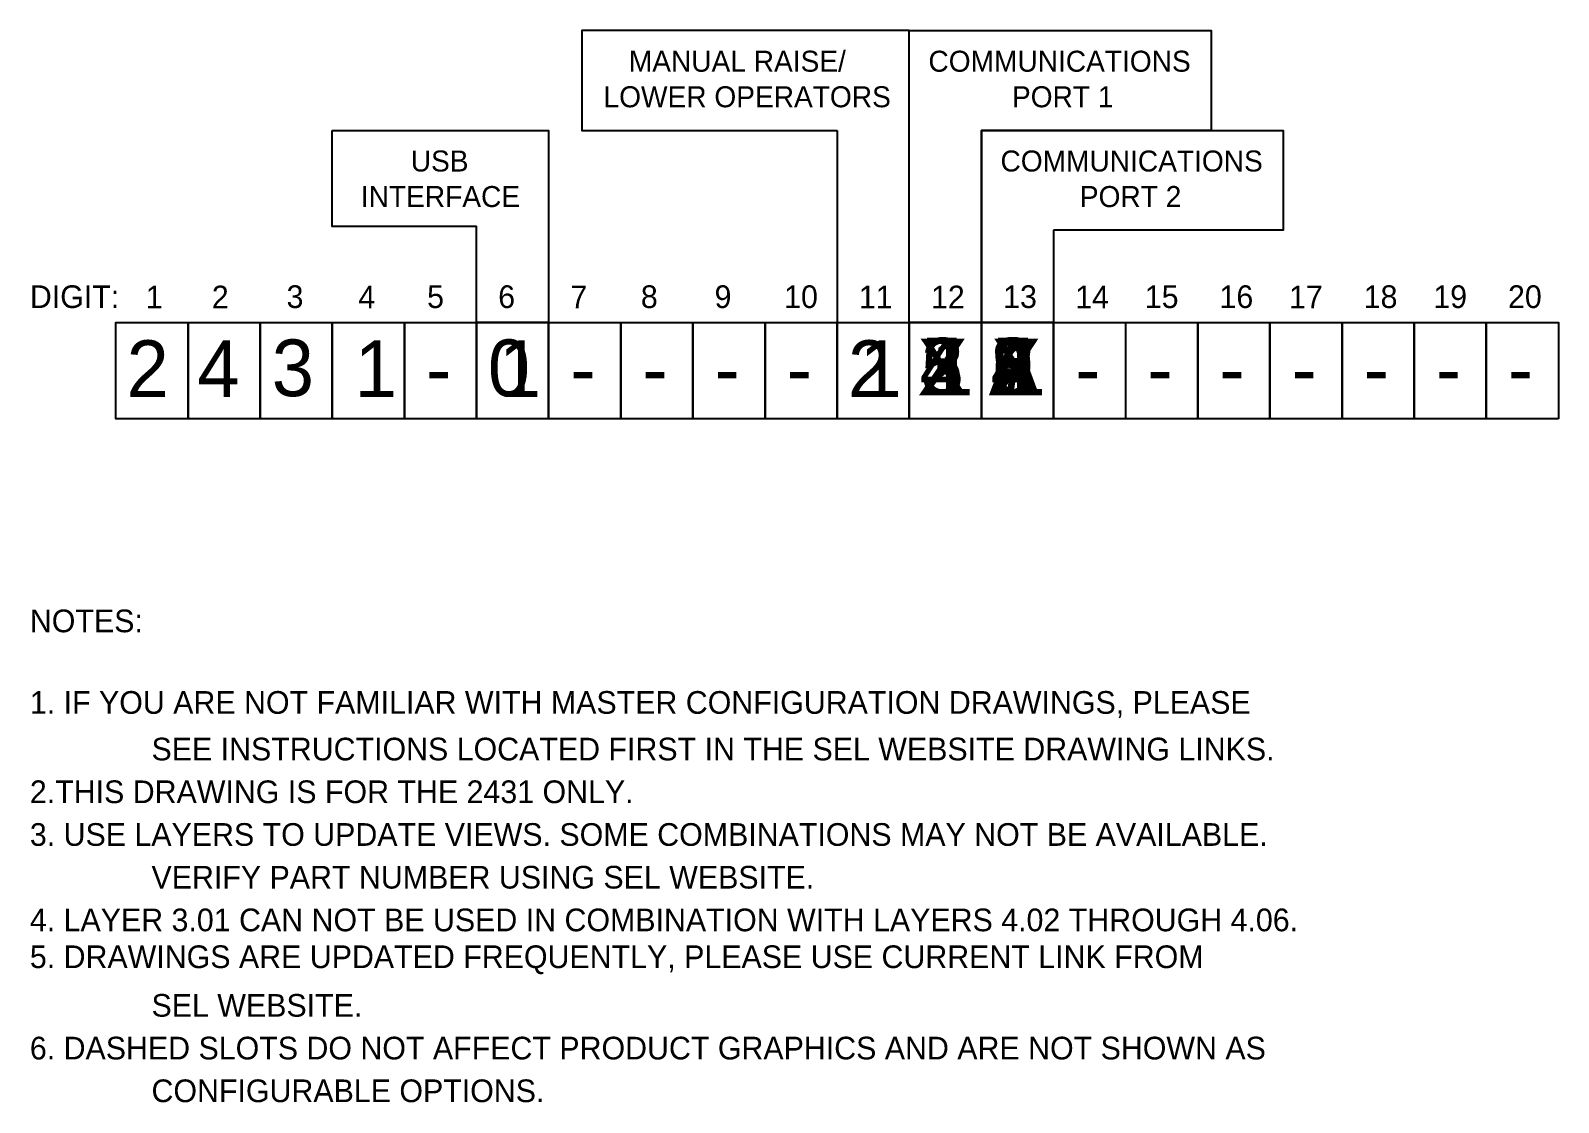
# Model space of a CAD drawing. Extents: x 2 to 47.7, y 0.2 to 35.3.
# Drawn here: x 2.01 to 19.88, y 22.71 to 35.25 of the extents above; entities that cross this region are included whole.
import ezdxf

# ---------------------------------------------------------------- set-up
doc = ezdxf.new("R2010")
doc.units = 0
doc.header["$MEASUREMENT"] = 0
for name, color, linetype in [('1_01__NONE__0', 7, 'CONTINUOUS'), ('1_02__TYPE_A_USB_FLASH_DRI', 7, 'CONTINUOUS'), ('2_01__PUSHBUTTON_RAISE_LOW', 7, 'CONTINUOUS'), ('2_02__TOGGLE_SWITCH_RAISE_', 7, 'CONTINUOUS'), ('3_01__NONE_REFER_TO_NOTE_4', 7, 'CONTINUOUS'), ('3_02__EIA-232__1', 7, 'CONTINUOUS'), ('3_03__EIA-485__4-WIRE___2', 7, 'CONTINUOUS'), ('3_04__FIBER_OPTIC__200_U_0', 7, 'CONTINUOUS'), ('3_05__FIBER_OPTIC__62_5_U_', 7, 'CONTINUOUS'), ('3_06__EIA-485__2-WIRE___5', 7, 'CONTINUOUS'), ('4_01__NONE__X', 7, 'CONTINUOUS'), ('4_02__EIA-232_DO_NOT_USE_W', 7, 'CONTINUOUS'), ('4_03__EIA-485__4-WIRE__DO_', 7, 'CONTINUOUS'), ('4_04__FIBER_OPTIC__200_U_0', 7, 'CONTINUOUS'), ('4_05__FIBER_OPTIC__62_5_U_', 7, 'CONTINUOUS'), ('4_06__EIA-485__2-WIRE__DO_', 7, 'CONTINUOUS'), ('4_07__DUAL_FIBER_ETHERNET_', 7, 'CONTINUOUS'), ('4_08__DUAL_COPPER_ETHERNET', 7, 'CONTINUOUS'), ('4_09__ONE_COPPER_ETHERNET_', 7, 'CONTINUOUS'), ('4_10__DUAL_FIBER_ETHERNET_', 7, 'CONTINUOUS'), ('4_11__ONE_COPPER_ETHERNET_', 7, 'CONTINUOUS'), ('5_00_DWG', 7, 'CONTINUOUS')]:
    doc.layers.add(name, color=color, linetype=linetype)

msp = doc.modelspace()

# ---------------------------------------------------------------- linework, layer by layer
at = {"layer": '5_00_DWG', "color": 250}
for points in [[(11.444, 34.083), (11.444, 31.833), (12.288, 31.833), (12.288, 35.252), (8.457, 35.252), (8.457, 34.083), (11.444, 34.083)], [(13.132, 34.083), (13.132, 31.833), (12.288, 31.833), (12.288, 35.252), (15.82, 35.252), (15.82, 34.083), (13.132, 34.083)], [(5.538, 34.083), (8.069, 34.083), (8.069, 31.833), (7.226, 31.833), (7.226, 32.958), (5.538, 32.958), (5.538, 34.083)], [(13.976, 32.915), (13.976, 31.833), (13.132, 31.833), (13.132, 34.083), (16.663, 34.083), (16.663, 32.915), (13.976, 32.915)], [(3.851, 30.708), (3.007, 30.708), (3.007, 31.833), (3.851, 31.833), (3.851, 30.708)], [(4.694, 30.708), (3.851, 30.708), (3.851, 31.833), (4.694, 31.833), (4.694, 30.708)], [(5.538, 30.708), (4.694, 30.708), (4.694, 31.833), (5.538, 31.833), (5.538, 30.708)], [(6.382, 30.708), (5.538, 30.708), (5.538, 31.833), (6.382, 31.833), (6.382, 30.708)], [(7.226, 30.708), (6.382, 30.708), (6.382, 31.833), (7.226, 31.833), (7.226, 30.708)], [(8.069, 30.708), (7.226, 30.708), (7.226, 31.833), (8.069, 31.833), (8.069, 30.708)], [(8.913, 30.708), (8.069, 30.708), (8.069, 31.833), (8.913, 31.833), (8.913, 30.708)], [(9.757, 30.708), (8.913, 30.708), (8.913, 31.833), (9.757, 31.833), (9.757, 30.708)], [(10.601, 30.708), (9.757, 30.708), (9.757, 31.833), (10.601, 31.833), (10.601, 30.708)], [(11.444, 30.708), (10.601, 30.708), (10.601, 31.833), (11.444, 31.833), (11.444, 30.708)], [(12.288, 30.708), (11.444, 30.708), (11.444, 31.833), (12.288, 31.833), (12.288, 30.708)], [(13.132, 30.708), (12.288, 30.708), (12.288, 31.833), (13.132, 31.833), (13.132, 30.708)], [(13.976, 30.708), (13.132, 30.708), (13.132, 31.833), (13.976, 31.833), (13.976, 30.708)], [(14.819, 30.708), (13.976, 30.708), (13.976, 31.833), (14.819, 31.833), (14.819, 30.708)], [(15.663, 30.708), (14.82, 30.708), (14.82, 31.833), (15.663, 31.833), (15.663, 30.708)], [(16.507, 30.708), (15.663, 30.708), (15.663, 31.833), (16.507, 31.833), (16.507, 30.708)], [(17.351, 30.708), (16.507, 30.708), (16.507, 31.833), (17.351, 31.833), (17.351, 30.708)], [(18.195, 30.708), (17.351, 30.708), (17.351, 31.833), (18.195, 31.833), (18.195, 30.708)], [(19.038, 30.708), (18.195, 30.708), (18.195, 31.833), (19.038, 31.833), (19.038, 30.708)], [(19.882, 30.708), (19.038, 30.708), (19.038, 31.833), (19.882, 31.833), (19.882, 30.708)]]:
    msp.add_lwpolyline(points, dxfattribs=at)

# ---------------------------------------------------------------- texts
at = {"layer": '1_01__NONE__0', "color": 250, "insert": (7.358, 30.962), "char_height": 0.66375, "attachment_point": 7}
msp.add_mtext('\\fInterstate-Regular|b0|i0|c0|p34;\\W1;0', dxfattribs=at)
at = {"layer": '1_02__TYPE_A_USB_FLASH_DRI', "color": 250, "insert": (7.487, 30.962), "char_height": 0.66375, "attachment_point": 7}
msp.add_mtext('\\fInterstate-Regular|b0|i0|c0|p34;\\W1;1', dxfattribs=at)
at = {"layer": '2_01__PUSHBUTTON_RAISE_LOW', "color": 250, "insert": (11.706, 30.962), "char_height": 0.66375, "attachment_point": 7}
msp.add_mtext('\\fInterstate-Regular|b0|i0|c0|p34;\\W1;1', dxfattribs=at)
at = {"layer": '2_02__TOGGLE_SWITCH_RAISE_', "color": 250, "insert": (11.57, 30.962), "char_height": 0.66375, "attachment_point": 7}
msp.add_mtext('\\fInterstate-Regular|b0|i0|c0|p34;\\W1;2', dxfattribs=at)
at = {"layer": '3_01__NONE_REFER_TO_NOTE_4', "color": 250, "insert": (12.382, 30.982), "char_height": 0.66375, "attachment_point": 7}
msp.add_mtext('\\fInterstate-Regular|b0|i0|c0|p34;\\W1;X', dxfattribs=at)
at = {"layer": '3_02__EIA-232__1', "color": 250, "insert": (12.544, 30.982), "char_height": 0.66375, "attachment_point": 7}
msp.add_mtext('\\fInterstate-Regular|b0|i0|c0|p34;\\W1;1', dxfattribs=at)
at = {"layer": '3_03__EIA-485__4-WIRE___2', "color": 250, "insert": (12.424, 30.982), "char_height": 0.66375, "attachment_point": 7}
msp.add_mtext('\\fInterstate-Regular|b0|i0|c0|p34;\\W1;2', dxfattribs=at)
at = {"layer": '3_04__FIBER_OPTIC__200_U_0', "color": 250, "insert": (12.434, 30.982), "char_height": 0.66375, "attachment_point": 7}
msp.add_mtext('\\fInterstate-Regular|b0|i0|c0|p34;\\W1;3', dxfattribs=at)
at = {"layer": '3_05__FIBER_OPTIC__62_5_U_', "color": 250, "insert": (12.408, 30.982), "char_height": 0.66375, "attachment_point": 7}
msp.add_mtext('\\fInterstate-Regular|b0|i0|c0|p34;\\W1;4', dxfattribs=at)
at = {"layer": '3_06__EIA-485__2-WIRE___5', "color": 250, "insert": (12.423, 30.982), "char_height": 0.66375, "attachment_point": 7}
msp.add_mtext('\\fInterstate-Regular|b0|i0|c0|p34;\\W1;5', dxfattribs=at)
at = {"layer": '4_01__NONE__X', "color": 250, "insert": (13.243, 30.982), "char_height": 0.66375, "attachment_point": 7}
msp.add_mtext('\\fInterstate-Regular|b0|i0|c0|p34;\\W1;X', dxfattribs=at)
at = {"layer": '4_02__EIA-232_DO_NOT_USE_W', "color": 250, "insert": (13.392, 30.982), "char_height": 0.66375, "attachment_point": 7}
msp.add_mtext('\\fInterstate-Regular|b0|i0|c0|p34;\\W1;1', dxfattribs=at)
at = {"layer": '4_03__EIA-485__4-WIRE__DO_', "color": 250, "insert": (13.256, 30.982), "char_height": 0.66375, "attachment_point": 7}
msp.add_mtext('\\fInterstate-Regular|b0|i0|c0|p34;\\W1;2', dxfattribs=at)
at = {"layer": '4_04__FIBER_OPTIC__200_U_0', "color": 250, "insert": (13.265, 30.982), "char_height": 0.66375, "attachment_point": 7}
msp.add_mtext('\\fInterstate-Regular|b0|i0|c0|p34;\\W1;3', dxfattribs=at)
at = {"layer": '4_05__FIBER_OPTIC__62_5_U_', "color": 250, "insert": (13.239, 30.982), "char_height": 0.66375, "attachment_point": 7}
msp.add_mtext('\\fInterstate-Regular|b0|i0|c0|p34;\\W1;4', dxfattribs=at)
at = {"layer": '4_06__EIA-485__2-WIRE__DO_', "color": 250, "insert": (13.254, 30.982), "char_height": 0.66375, "attachment_point": 7}
msp.add_mtext('\\fInterstate-Regular|b0|i0|c0|p34;\\W1;5', dxfattribs=at)
at = {"layer": '4_07__DUAL_FIBER_ETHERNET_', "color": 250, "insert": (13.254, 30.982), "char_height": 0.66375, "attachment_point": 7}
msp.add_mtext('\\fInterstate-Regular|b0|i0|c0|p34;\\W1;6', dxfattribs=at)
at = {"layer": '4_08__DUAL_COPPER_ETHERNET', "color": 250, "insert": (13.274, 30.982), "char_height": 0.66375, "attachment_point": 7}
msp.add_mtext('\\fInterstate-Regular|b0|i0|c0|p34;\\W1;7', dxfattribs=at)
at = {"layer": '4_09__ONE_COPPER_ETHERNET_', "color": 250, "insert": (13.238, 30.982), "char_height": 0.66375, "attachment_point": 7}
msp.add_mtext('\\fInterstate-Regular|b0|i0|c0|p34;\\W1;8', dxfattribs=at)
at = {"layer": '4_10__DUAL_FIBER_ETHERNET_', "color": 250, "insert": (13.254, 30.982), "char_height": 0.66375, "attachment_point": 7}
msp.add_mtext('\\fInterstate-Regular|b0|i0|c0|p34;\\W0.99539;9', dxfattribs=at)
at = {"layer": '4_11__ONE_COPPER_ETHERNET_', "color": 250, "insert": (13.218, 30.982), "char_height": 0.66375, "attachment_point": 7}
msp.add_mtext('\\fInterstate-Regular|b0|i0|c0|p34;\\W1;A', dxfattribs=at)
at = {"layer": '5_00_DWG', "color": 250, "attachment_point": 7}
for s, insert, char_height in [('\\fInterstate-Regular|b0|i0|c0|p34;\\W1;MANUAL RAISE/', (9.007, 34.766), 0.24583), ('\\fInterstate-Regular|b0|i0|c0|p34;\\W1;COMMUNICATIONS', (12.512, 34.766), 0.24583), ('\\fInterstate-Regular|b0|i0|c0|p34;\\W1;LOWER OPERATORS', (8.711, 34.35), 0.24583), ('\\fInterstate-Regular|b0|i0|c0|p34;\\W1;PORT 1', (13.489, 34.35), 0.24583), ('\\fInterstate-Regular|b0|i0|c0|p34;\\W1;USB', (6.456, 33.598), 0.24583), ('\\fInterstate-Regular|b0|i0|c0|p34;\\W1;COMMUNICATIONS', (13.355, 33.598), 0.24583), ('\\fInterstate-Regular|b0|i0|c0|p34;\\W1;INTERFACE', (5.872, 33.182), 0.24583), ('\\fInterstate-Regular|b0|i0|c0|p34;\\W1;PORT 2', (14.283, 33.182), 0.24583), ('\\fInterstate-Regular|b0|i0|c0|p34;\\W1;DIGIT:', (2, 32), 0.2655), ('\\fInterstate-Regular|b0|i0|c0|p34;\\W1;1', (3.356, 32), 0.2655), ('\\fInterstate-Regular|b0|i0|c0|p34;\\W1;2', (4.129, 32), 0.2655), ('\\fInterstate-Regular|b0|i0|c0|p34;\\W1;3', (5.003, 32), 0.2655), ('\\fInterstate-Regular|b0|i0|c0|p34;\\W1;4', (5.843, 32), 0.2655), ('\\fInterstate-Regular|b0|i0|c0|p34;\\W1;5', (6.647, 32), 0.2655), ('\\fInterstate-Regular|b0|i0|c0|p34;\\W1;6', (7.479, 32), 0.2655), ('\\fInterstate-Regular|b0|i0|c0|p34;\\W1;7', (8.323, 32), 0.2655), ('\\fInterstate-Regular|b0|i0|c0|p34;\\W1;8', (9.148, 32), 0.2655), ('\\fInterstate-Regular|b0|i0|c0|p34;\\W1;9', (10.01, 32), 0.2655), ('\\fInterstate-Regular|b0|i0|c0|p34;\\W1;10', (10.824, 32), 0.2655), ('\\fInterstate-Regular|b0|i0|c0|p34;\\W1;11', (11.698, 32), 0.2655), ('\\fInterstate-Regular|b0|i0|c0|p34;\\W1;12', (12.542, 32), 0.2655), ('\\fInterstate-Regular|b0|i0|c0|p34;\\W1;13', (13.386, 32), 0.2655), ('\\fInterstate-Regular|b0|i0|c0|p34;\\W1;14', (14.229, 32), 0.2655), ('\\fInterstate-Regular|b0|i0|c0|p34;\\W1;15', (15.043, 32), 0.2655), ('\\fInterstate-Regular|b0|i0|c0|p34;\\W1;16', (15.917, 32), 0.2655), ('\\fInterstate-Regular|b0|i0|c0|p34;\\W1;17', (16.73, 32), 0.2655), ('\\fInterstate-Regular|b0|i0|c0|p34;\\W1;18', (17.604, 32), 0.2655), ('\\fInterstate-Regular|b0|i0|c0|p34;\\W1;19', (18.418, 32), 0.2655), ('\\fInterstate-Regular|b0|i0|c0|p34;\\W1;20', (19.292, 32), 0.2655), ('\\fInterstate-Regular|b0|i0|c0|p34;\\W1;3', (4.83, 30.962), 0.66375), ('\\fInterstate-Regular|b0|i0|c0|p34;\\W1;2', (3.132, 30.962), 0.66375), ('\\fInterstate-Regular|b0|i0|c0|p34;\\W1;4', (3.96, 30.962), 0.66375), ('\\fInterstate-Regular|b0|i0|c0|p34;\\W1;1', (5.8, 30.962), 0.66375), ('\\fInterstate-Regular|b0|i0|c0|p34;\\W1;-', (6.635, 30.962), 0.66375), ('\\fInterstate-Regular|b0|i0|c0|p34;\\W1;-', (8.323, 30.962), 0.66375), ('\\fInterstate-Regular|b0|i0|c0|p34;\\W1;-', (9.166, 30.962), 0.66375), ('\\fInterstate-Regular|b0|i0|c0|p34;\\W1;-', (10.01, 30.962), 0.66375), ('\\fInterstate-Regular|b0|i0|c0|p34;\\W1;-', (10.854, 30.962), 0.66375), ('\\fInterstate-Regular|b0|i0|c0|p34;\\W1;-', (14.229, 30.962), 0.66375), ('\\fInterstate-Regular|b0|i0|c0|p34;\\W1;-', (15.073, 30.962), 0.66375), ('\\fInterstate-Regular|b0|i0|c0|p34;\\W1;-', (15.916, 30.962), 0.66375), ('\\fInterstate-Regular|b0|i0|c0|p34;\\W1;-', (16.76, 30.962), 0.66375), ('\\fInterstate-Regular|b0|i0|c0|p34;\\W1;-', (17.604, 30.962), 0.66375), ('\\fInterstate-Regular|b0|i0|c0|p34;\\W1;-', (18.448, 30.962), 0.66375), ('\\fInterstate-Regular|b0|i0|c0|p34;\\W1;-', (19.291, 30.962), 0.66375), ('\\fInterstate-Regular|b0|i0|c0|p34;\\W1;NOTES:', (2, 28.205), 0.2655), ('\\fInterstate-Regular|b0|i0|c0|p34;\\W1;1. IF YOU ARE NOT FAMILIAR WITH MASTER CONFIGURATION DRAWINGS, PLEASE', (2, 27.205), 0.2655), ('\\fInterstate-Regular|b0|i0|c0|p34;\\W1;^ISEE INSTRUCTIONS LOCATED FIRST IN THE SEL WEBSITE DRAWING LINKS.', (2.361, 26.705), 0.2655), ('{\\fInterstate-Regular|b0|i0|c0|p34;2.THIS DRAWING IS FOR THE 2431 ONLY.}', (2, 26.205), 0.2655), ('\\fInterstate-Regular|b0|i0|c0|p34;\\W1;3. USE LAYERS TO UPDATE VIEWS. SOME COMBINATIONS MAY NOT BE AVAILABLE. ', (2, 25.705), 0.2655), ('{\\fInterstate-Regular|b0|i0|c0|p34;^IVERIFY PART NUMBER USING SEL WEBSITE.}', (2.361, 25.205), 0.2655), ('\\fInterstate-Regular|b0|i0|c0|p34;\\W1;4. LAYER 3.01 CAN NOT BE USED IN COMBINATION WITH LAYERS 4.02 THROUGH 4.06.  ', (2, 24.705), 0.2655), ('\\fInterstate-Regular|b0|i0|c0|p34;\\W1;5. DRAWINGS ARE UPDATED FREQUENTLY, PLEASE USE CURRENT LINK FROM', (2, 24.205), 0.2655), ('\\fInterstate-Regular|b0|i0|c0|p34;\\W1;^ISEL WEBSITE.', (2.361, 23.705), 0.2655), ('\\fInterstate-Regular|b0|i0|c0|p34;\\W1;6. DASHED SLOTS DO NOT AFFECT PRODUCT GRAPHICS AND ARE NOT SHOWN AS', (2, 23.205), 0.2655), ('\\fInterstate-Regular|b0|i0|c0|p34;\\W1;^ICONFIGURABLE OPTIONS.', (2.361, 22.705), 0.2655)]:
    msp.add_mtext(s, dxfattribs=dict(at, insert=insert, char_height=char_height))

doc.saveas('drawing.dxf')
